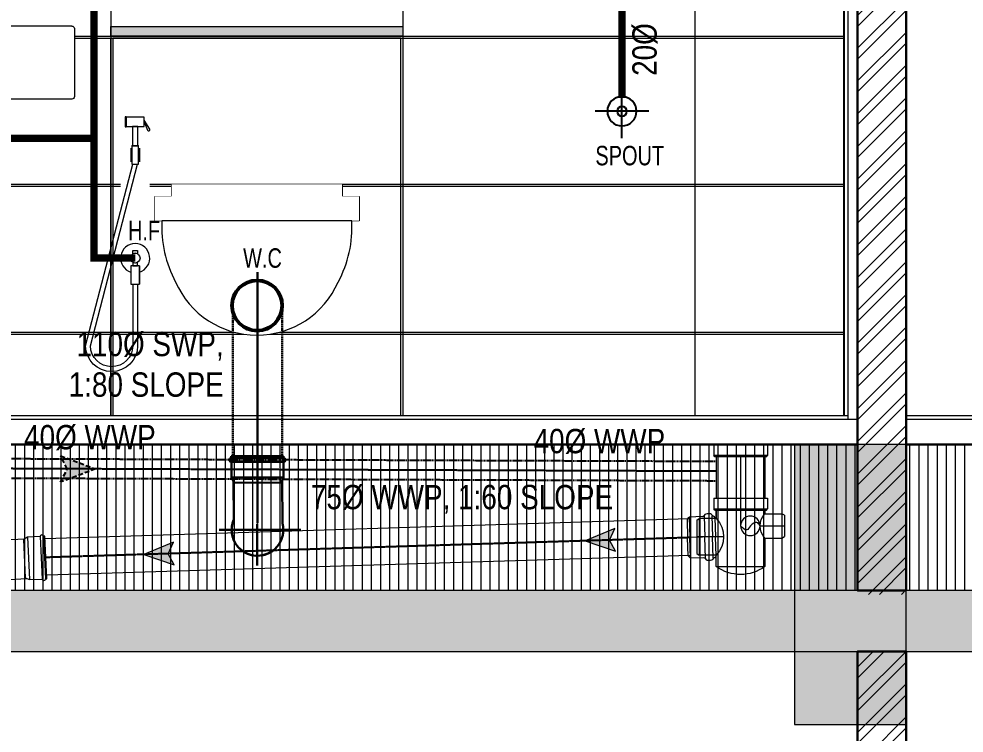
# Model space of a CAD drawing. Header units: inches. Extents: x 899679 to 12882928, y -3363313 to 527800.
# Drawn here: x 960208 to 962150, y 509402 to 510869 of the extents above; entities that cross this region are included whole.
import ezdxf

# ---------------------------------------------------------------- set-up
doc = ezdxf.new("R2010")
doc.units = ezdxf.units.IN
doc.header["$LTSCALE"] = 150
doc.linetypes.add('CENTER', pattern=[2, 1.25, -0.25, 0.25, -0.25])
doc.linetypes.add('DASHED2', pattern=[0.375, 0.25, -0.125])
for name, color, linetype, lineweight in [('FILING-MSA', 253, 'Continuous', 9), ('g-ele02', 8, 'Continuous', 9), ('g-r.c.c', 8, 'Continuous', 15), ('g-text', 8, 'Continuous', 9), ('g-wall', 8, 'Continuous', 30), ('P.FIXTURE-MSA', 8, 'Continuous', 5), ('P_SOIL WASTE PIPE', 6, 'DASHED2', 30), ('P_SW PIPE', 6, 'Continuous', 9), ('P_Water Supply Downtake pipe', 3, 'Continuous', 25), ('P_WW PIPE', 4, 'Continuous', 9), ('PLASTER', 3, 'Continuous', 9), ('TILE', 8, 'Continuous', 13), ('WALL HATCH-MSA', 251, 'Continuous', 9), ('WALL TILE', 250, 'Continuous', 13)]:
    doc.layers.add(name, color=color, linetype=linetype, lineweight=lineweight)
for name, color, linetype in [('g-sol250', 8, 'Continuous'), ('P_DETAIL', 7, 'Continuous'), ('P_WASTE WATER PIPE', 4, 'DASHED2'), ('R.C.C HATCH-MSA', 250, 'Continuous'), ('TILE SECTION', 152, 'Continuous')]:
    doc.layers.add(name, color=color, linetype=linetype)
doc.styles.add('arial unicode', font='swisscl.ttf', dxfattribs={"height": 165})
doc.styles.add('PLUMBING TEXT', font='ARIALN.TTF')

# ---------------------------------------------------------------- blocks, each defined once
blk = doc.blocks.new('fsfsfsfsf')
at = {"ltscale": 150}
for p, q in [((6903525.911338713, -4182669.833827883), (6903525.911338713, -4182707.222388279)), ((6903525.911338698, -4182669.833827883), (6903525.911338698, -4182707.222388279)), ((6903543.19951665, -4182669.833827883), (6903543.19951665, -4182707.222388279)), ((6903543.19951665, -4182669.833827883), (6903543.19951665, -4182707.222388279))]:
    blk.add_line(p, q, dxfattribs=at)
for points, elevation in [([(6903515.805462374, -4182364.032516527), (6903514.143574311, -4182364.032516527), (6903514.143574311, -4182383.947359721), (6903515.805462374, -4182383.947359721)], -1.464656958734586e-10), ([(6903515.805462374, -4182364.614938124), (6903515.805462374, -4182383.364938124), (6903553.305462374, -4182383.364938124), (6903553.305462374, -4182364.614938124)], -1.464656958734586e-10), ([(6903541.586712374, -4182423.304624787), (6903527.524212374, -4182423.304624787), (6903527.524212374, -4182460.837112012), (6903541.586712374, -4182460.837112012)], -1.464656958734586e-10), ([(6903525.911338713, -4182707.222388279), (6903543.19951665, -4182707.222388279), (6903543.19951665, -4182669.833827883), (6903525.911338713, -4182669.833827883)], -1.464656958734612e-10)]:
    blk.add_lwpolyline(points, close=True, dxfattribs=dict(at, elevation=elevation))
for points, elevation in [([(6903553.305462374, -4182370.727769198), (6903553.305462374, -4182373.989938124), (6903559.650089561, -4182391.138906641, 0.998402976621573), (6903564.515670582, -4182389.347616921)], -1.464656958734586e-10), ([(6903540.180462389, -4182383.364938124), (6903528.930462374, -4182383.364938124), (6903528.930462374, -4182421.08225534, -0.1978365937126048), (6903527.524212374, -4182423.304624787), (6903541.586712389, -4182423.304624787, -0.197836593712605), (6903540.180462389, -4182421.08225534)], -1.464656958734586e-10), ([(6903539.555427682, -4182645.410521768, 0.2679491924311229), (6903529.555427682, -4182645.410521768), (6903529.555427682, -4182638.307723727), (6903539.555427682, -4182638.307723727)], -1.464656958734612e-10), ([(6903539.555427682, -4182662.731029842, -0.2679491924311229), (6903529.555427682, -4182662.731029842), (6903529.555427682, -4182669.833827883), (6903539.555427682, -4182669.833827883)], -1.464656958734612e-10)]:
    blk.add_lwpolyline(points, format="xyb", close=True, dxfattribs=dict(at, elevation=elevation))
at = {"ltscale": 150, "elevation": -1.464656958734586e-10}
for points in [[(6903525.889771624, -4182428.042572307), (6903525.889771624, -4182456.099164492)], [(6903543.221153154, -4182428.042572307), (6903543.221153154, -4182456.099164492)]]:
    blk.add_lwpolyline(points, dxfattribs=at)
at = {"ltscale": 150, "elevation": -1.464656958734612e-10}
for points in [[(6903539.555427682, -4182707.222388279), (6903539.555427682, -4182834.323085733, -0.9906491080338486), (6903432.64851388, -4182834.322760735), (6903529.555462374, -4182460.837112012)], [(6903529.555427682, -4182707.222388279), (6903529.555427682, -4182834.323085733, -0.9884970620406486), (6903442.64851388, -4182834.322840095), (6903539.555462374, -4182460.837112012)]]:
    blk.add_lwpolyline(points, format="xyb", dxfattribs=at)
at = {"ltscale": 150}
blk.add_circle((6903534.555427682, -4182654.070775803), 9.999999999999996, dxfattribs=at)
blk.add_arc((6903534.555427682, -4182654.070775805), 30, 286.7464118093691, 253.2535881608162, dxfattribs=at)
blk = doc.blocks.new('G$C59D45CD7')
at = {"layer": 'P.FIXTURE-MSA'}
for p, q in [((150.0101719840895, -385.8778193474282, 88.75148008187213), (150.0101719878148, -268.1221806474496, 88.75148008187213)), ((209.1002830236685, -326.9999999993015, 88.75148008187213), (90.92006094823591, -326.9999999993015, 88.75148008187213))]:
    blk.add_line(p, q, dxfattribs=at)
for points in [[(11.40131890028715, 116.5135809406638), (-11.38121484592557, 116.5135809406638), (-11.38121484592557, 162.0786484330893), (11.40131890028715, 162.0786484330893)], [(-11.38121484592557, 127.9048478119075), (11.40131890028715, 127.9048478119075), (11.40131890028715, 150.6873815581203), (-11.38121484592557, 150.6873815581203)], [(11.40131890028715, 150.6873815581203), (61.40131890028715, 150.6873815581203), (61.40131890028715, 140.6873815581203), (11.40131890028715, 140.6873815581203)], [(6.401318904012442, 127.9048478119075), (6.401318904012442, 122.2092143781483), (-6.38121484592557, 122.2092143781483), (-6.38121484592557, 127.9048478119075)]]:
    blk.add_lwpolyline(points, close=True, dxfattribs=at)
at = {"layer": 'P.FIXTURE-MSA', "elevation": -1.917770475756697e-08}
blk.add_lwpolyline([(22.79270572587848, -277.0436653860379), (-22.77236176282167, -277.0436653860379), (-22.77236176282167, -376.9563341133762), (22.79270572587848, -376.9563341133762)], close=True, dxfattribs=at)
at = {"layer": 'P.FIXTURE-MSA'}
for radius in [30, 9.999999999999996]:
    blk.add_circle((150.0101719840895, -326.9999999993015, 88.75148008187213), radius, dxfattribs=at)
blk.add_wipeout([(-219.99999999580908, 0), (219.99999999580908, 0), (225, -5), (225, -144.96138476952913), (219.99999999580908, -149.9613847695291), (-219.99999999580908, -149.9613847695291), (-225, -144.96138476533818), (-225, -5)]).dxf.layer = 'P.FIXTURE-MSA'
for p, q in [((-11.38121484220028, 121.0700876824558), (-11.38121484220028, 0, -0.003540524538649948)), ((11.40131889656186, 121.0700876824558), (11.40131889656186, 0, -0.003540524538649948)), ((-220, 0), (220, 0)), ((-225, -5), (-225, -144.9613847695291)), ((225, -5), (225, -144.9613847695291)), ((-220, -149.9613847695291), (220, -149.9613847695291))]:
    blk.add_line(p, q, dxfattribs=at)
blk.add_lwpolyline([(-14.22891160100698, -277.0436653860379), (14.24925557896495, -277.0436653860379), (14.2491367161274, -149.9613861143589), (-14.22903266176581, -149.9613834246993)], close=True, dxfattribs=at)
for centre, start, end in [((-219.999999995809, -5.000000004190952), 90.00000005336085, 180), ((219.999999995809, -5.000000004190952), 0, 89.99999994663915), ((-219.999999995809, -144.9613847653382), 180, 269.9999999466392), ((219.999999995809, -144.9613847653382), 270.0000000533608, 0)]:
    blk.add_arc(centre, 5.000000004190952, start, end, dxfattribs=at)
blk = doc.blocks.new('W.C')
at = {"ltscale": 600}
for points in [[(35, 25), (385, 25), (385, 0), (35, 0)], [(0, 0), (420, 0), (420, -50.00000000011642), (0, -50.00000000011642)]]:
    blk.add_lwpolyline(points, close=True, dxfattribs=at)
blk.add_wipeout([(35, 25), (385, 25), (385, -8.981260180007666e-12), (35.00000000000003, -8.981260180007666e-12)], dxfattribs=at)
blk.add_wipeout([(0, 0), (420, 0), (420, -50.000000000132786), (0, -50.000000000132786)], dxfattribs=at)
blk.add_lwpolyline([(377.0388788436539, -176.0232526706532, 0.1382780086402478), (405.0000000001164, -50.00000000011642), (15, -50.00000000011642, 0.1383494095439285), (42.96112115541473, -176.0232526704203, 0.6529149148091681)], format="xyb", close=True, dxfattribs=at)
blk = doc.blocks.new('BC')
at = {"ltscale": 100}
for p, q in [((0, -55), (0, 55)), ((-55, 0), (55, 0))]:
    blk.add_line(p, q, dxfattribs=at)
at = {"ltscale": 150}
for radius in [30, 9.999999999999996]:
    blk.add_circle((0, 0), radius, dxfattribs=at)
blk = doc.blocks.new('G$C06062618')
at = {"layer": 'FILING-MSA'}
h = blk.add_hatch(dxfattribs=at)
h.set_pattern_fill('ANSI31', color=251, scale=150, angle=45)
h.set_pattern_definition([(90, (-1040442.354234695, -677959.6749249074), (-18.75, 0), [])])
h.paths.add_polyline_path([(2712.200000008219, 446.3413846197072), (2712.200000008219, 746.3413846195908), (550.0000000001164, 746.3413846195908), (550.0000000001164, 446.3413846194744)])
h.paths.add_polyline_path([(3262.200000008219, 446.3413846197072), (3262.200000008219, 746.3413846195908), (2812.200000008219, 746.3413846195908), (2812.200000008219, 446.3413846197072)])
at = {"layer": 'g-sol250'}
h = blk.add_hatch(color=251, dxfattribs=at)
h.dxf.hatch_style = 1
h.paths.add_polyline_path([(1778.000000155182, 1585.403884620348), (1178.000000649015, 1585.403884620348), (1178.000000649015, 1605.403884620348), (1778.000000155182, 1605.403884620348)])
at = {"layer": 'R.C.C HATCH-MSA'}
h = blk.add_hatch(color=251, dxfattribs=at)
h.dxf.hatch_style = 1
h.paths.add_polyline_path([(3262.200000008219, 446.3413846197072), (0, 446.3413846194744), (0, 321.341384619358), (3262.200000008219, 321.3413846194744)])
h.paths.add_polyline_path([(2812.200000008219, 3271.341384619474), (2812.200000008219, 3396.341384619591), (0, 3396.341384619474), (0, 3271.341384619358)])
h = blk.add_hatch(color=251, dxfattribs=at)
h.dxf.hatch_style = 1
h.paths.add_polyline_path([(449.9999998986023, 171.3413846197072), (679.9999998986023, 171.3413846197072), (679.9999998986023, 746.3413846199401), (449.9999998986023, 746.3413846199401)])
h.paths.add_polyline_path([(2582.200000008335, 171.3413846197072), (2812.200000008219, 171.3413846197072), (2812.200000008219, 746.3413846199401), (2582.200000008335, 746.3413846199401)])
at = {"layer": 'WALL HATCH-MSA'}
h = blk.add_hatch(dxfattribs=at)
h.set_pattern_fill('ANSI32', color=251, scale=5)
h.set_pattern_definition([(45, (-959219.1419552974, -541501.5492170983), (-33.67596045400933, 33.67596045400933), []), (45, (-959196.6913052974, -541501.5492170983), (-33.67596045400933, 33.67596045400933), [])])
h.paths.add_polyline_path([(550.0000000001164, 438.4038846200565), (550.0000000001164, 3121.341384619707), (450, 3121.341384619707), (450, 438.4038846200565)])
h.paths.add_polyline_path([(2812.200000008219, 438.4038846200565), (2812.200000008219, 3121.341384619707), (2712.200000008219, 3121.341384619707), (2712.200000008219, 438.4038846200565)])
h = blk.add_hatch(dxfattribs=at)
h.set_pattern_fill('ANSI32', color=251, scale=5)
h.set_pattern_definition([(45, (-959219.1419552974, -541493.6117170987), (-33.67596045400933, 33.67596045400933), []), (45, (-959196.6913052974, -541493.6117170987), (-33.67596045400933, 33.67596045400933), [])])
h.paths.add_polyline_path([(450, 100.0000000001164), (550.0000000001164, 100.0000000001164), (550.0000000001164, 321.341384619358), (450, 321.341384619358)])
h.paths.add_polyline_path([(2712.200000008103, 100.0000000004657), (2812.200000008219, 100.0000000004657), (2812.200000008219, 321.3413846194744), (2712.200000008219, 321.3413846194744)])
at = {"layer": 'g-ele02', "color": 251}
for points in [[(1177.999999898369, 2497.341384620406), (1178, 806.3413846195908)], [(1778.000000000931, 1885.341384602245), (1778, 806.3413846195908)]]:
    blk.add_lwpolyline(points, dxfattribs=at)
at = {"layer": 'g-r.c.c', "color": 251}
blk.add_lwpolyline([(2582.200000008335, 171.3413846197072), (2812.200000008219, 171.3413846197072), (2812.200000008219, 746.3413846199401), (2582.200000008335, 746.3413846199401)], close=True, dxfattribs=at)
for points in [[(3262.200000008219, 446.3413846197072), (0, 446.3413846194744)], [(0, 321.341384619358), (3262.200000008219, 321.3413846194744)]]:
    blk.add_lwpolyline(points, dxfattribs=at)
at = {"layer": 'g-wall', "color": 251}
for p, q in [((550, 746.3413846195908), (2712.200000008219, 746.3413846195908)), ((2812.200000008219, 746.3413846195908), (3262.200000008219, 746.3413846195908))]:
    blk.add_line(p, q, dxfattribs=at)
blk.add_lwpolyline([(2812.200000008219, 446.3413846195908), (2812.200000008219, 3121.341384619707), (2712.200000008219, 3121.341384619707), (2712.200000008219, 446.3413846195908)], close=True, dxfattribs=at)
blk.add_lwpolyline([(2812.200000008219, 100), (2812.200000008219, 321.3413846194744), (2712.200000008219, 321.3413846194744), (2712.200000008219, 100)], dxfattribs=at)
at = {"layer": 'PLASTER', "color": 251}
blk.add_lwpolyline([(570, 798.3413846195908), (570, 3101.341384619707), (699.9999998983694, 3101.341384619707), (699.9999998983694, 3251.341384619358), (2562.200000008103, 3251.341384619358), (2562.200000008103, 3101.341384619707), (2692.200000008219, 3101.341384619707), (2692.200000008103, 798.3413846195908)], dxfattribs=at)
at = {"layer": 'TILE', "color": 251}
for p, q in [((550, 798.3413846195908), (2712.200000008219, 798.3413846195908)), ((570, 806.3413846195908), (2692.200000008103, 806.3413846195908)), ((2812.200000008219, 806.3413846195908), (3262.200000008219, 806.3413846195908)), ((2812.200000008219, 798.3413846195908), (3262.200000008219, 798.3413846195908))]:
    blk.add_line(p, q, dxfattribs=at)
at = {"layer": 'TILE SECTION', "color": 251}
blk.add_lwpolyline([(2684.200000008103, 3101.341384619707), (2684.200000008103, 806.3413846195908)], dxfattribs=at)
at = {"layer": 'WALL TILE', "color": 251}
for p, q in [((900.7098743317183, 1281.341384619358), (1197.933649463812, 1281.341384619358)), ((900.7098743317183, 1277.341384619474), (1197.950353437802, 1277.341384619474)), ((1257.799643324921, 1277.341384619474), (2684.200000008103, 1277.341384619242)), ((1257.816347298911, 1281.341384619358), (2684.200000008103, 1281.341384619358)), ((578, 977.3413846194744), (1431.17827026837, 977.3413846194744)), ((578, 973.3413846194744), (1450.376955577056, 973.3413846194744)), ((1505.498043011525, 973.3413846194744), (2684.200000008103, 973.3413846194744)), ((1524.69672832021, 977.3413846194744), (2684.200000008103, 977.3413846194744))]:
    blk.add_line(p, q, dxfattribs=at)
for points in [[(2378, 3101.341384619707), (2378, 806.3413846195908)], [(1178.000000454485, 806.3413846198237), (1178.000000454485, 1581.341384619416), (1778.000000454485, 1581.341384619533), (1777.999999996042, 806.3413846199401)], [(1773.999999960652, 806.3413846199401), (1773.999999960535, 1581.341384647938), (1182.000000454369, 1581.341384591011), (1182.000000454485, 806.3413846198237)]]:
    blk.add_lwpolyline(points, dxfattribs=at)
blk.add_lwpolyline([(1778.000000155182, 1585.403884620348), (1178.000000649015, 1585.403884620348), (1178.000000649015, 1605.403884620348), (1778.000000155182, 1605.403884620348)], close=True, dxfattribs=at)
at = {"color": 251, "xscale": -1}
blk.add_blockref('BC', (2228.037970536156, 1431.341384619416, 1.198227458642251e-07), dxfattribs=at)
at = {"layer": 'P.FIXTURE-MSA', "color": 251}
blk.add_blockref('fsfsfsfsf', (-6902306.6804293, 4183783.537160425), dxfattribs=at)
at = {"layer": 'g-text', "color": 251, "style": 'arial unicode'}
for s, p in [('SPOUT', (2173.460441835457, 1320.196328571532, -123174.484352471)), ('H.F', (1213.148057579412, 1166.185710339807, -246348.9687063327))]:
    blk.add_text(s, height=40, dxfattribs=at).set_placement(p)
at = {"layer": 'g-text', "color": 251, "insert": (1449.695454137516, 1129.402542170952, -123174.484352471), "char_height": 40, "width": 128.2178765913291, "attachment_point": 4, "style": 'arial unicode'}
blk.add_mtext('W.C', dxfattribs=at)
at = {"layer": 'P.FIXTURE-MSA', "color": 251, "xscale": -1}
blk.add_blockref('G$C59D45CD7', (877.9375125688966, 1606.34138461994, -0.003712768656019216), dxfattribs=at)
at = {"layer": 'P.FIXTURE-MSA', "color": 251}
blk.add_blockref('W.C', (1267.937499294756, 1256.333166207187, -4.920877428523287e-08), dxfattribs=at)
at = {"layer": 'WALL TILE', "color": 251}
for p, q in [((1102.937512568897, 1585.341384619474), (2684.200000008103, 1585.341384619474)), ((1102.937512568897, 1581.341384619474), (2684.200000008103, 1581.341384619474))]:
    blk.add_line(p, q, dxfattribs=at)
blk = doc.blocks.new('A$C57897967')
at = {"layer": 'P_SOIL WASTE PIPE', "linetype": 'ByBlock', "ltscale": 5}
for radius in [53.12221357296221, 50]:
    blk.add_circle((-0.4002568989526481, 86.6120165186003), radius, dxfattribs=at)
blk = doc.blocks.new('A$Cbf753517')
at = {"layer": 'P_SOIL WASTE PIPE', "linetype": 'Continuous'}
for p, q in [((-53.58713903278112, -3.540028251707554), (-53.58589017949998, 0)), ((-53.58589017949998, 0), (53.58589017949998, 0)), ((53.58589017949998, 0), (53.58462798967957, -3.577836378011853)), ((-53.60138783976436, -43.63277166662738), (-53.59005374647677, -11.80214210646227)), ((53.28008406981826, -11.83984382264316), (-53.59005374461412, -11.80214210599661)), ((53.58462798967957, -3.577836378011853), (-53.58713903278112, -3.540028251707554)), ((53.28008406981826, -11.83984382264316), (53.26885156147182, -43.67976607754827)), ((-49.07361497730017, -54.3802882945165), (-53.60138783976436, -43.63277166662738)), ((53.26885156147182, -43.67976607754827), (-53.60138783976436, -43.63277166662738)), ((47.72824918106198, -54.4228553045541), (-49.07361497730017, -54.3802882945165)), ((53.26885156147182, -43.67976607754827), (47.72823049500585, -54.42275758087635))]:
    blk.add_line(p, q, dxfattribs=at)
at = {"layer": 'P_SOIL WASTE PIPE', "linetype": 'Continuous', "ltscale": 200}
for p, q in [((-51.39473702199757, -137.1525708409026, 0.0010402813495954), (-50.70014517009258, -50.51941434573382, 0.0010402813495954)), ((48.66030143201351, -130.6887593548745, 0.0010402813495954), (49.29614785127342, -51.38264301326126, 0.0010402813495954))]:
    blk.add_line(p, q, dxfattribs=at)
at = {"layer": 'P_SOIL WASTE PIPE', "linetype": 'CENTER', "ltscale": 0.005}
blk.add_line((-89.12750676460564, -151.6564473994076, 0.0008588131090758), (78.66382125392556, -151.656447398942, 0.0008588131090758), dxfattribs=at)
at = {"layer": 'P_SOIL WASTE PIPE', "linetype": 'Continuous', "ltscale": 5}
blk.add_arc((-0.2343895379453897, -151.4560116953216), 53.1222135729622, 164.380038630372, 23.01259635643214, dxfattribs=at)
at = {"layer": 'P_SOIL WASTE PIPE', "linetype": 'Continuous', "extrusion": (0, 0, -1)}
for centre, major_axis, ratio, start_param, end_param in [((-53.48583296313882, -7.671121432445943), (2.922002206702007, 2.922002206702007), 0.99999999933997, 2.381417960892846, 5.473269233982069), ((53.17354830168188, -7.699300249572843), (2.928775423566282, 2.928775423566283), 0.9999999993896216, -0.685985771230711, 2.330470266442143)]:
    blk.add_ellipse(centre, major_axis=major_axis, ratio=ratio, start_param=start_param, end_param=end_param, dxfattribs=at)
blk = doc.blocks.new('ARR')
at = {"ltscale": 0.025}
h = blk.add_hatch(color=256, dxfattribs=at)
edge = h.paths.add_edge_path()
edge.add_line((248.5438484465703, 93.94263017456979), (-2.328306436538696e-08, -1.164153218269348e-08))
edge.add_line((0, 0), (248.5438484698534, -93.94263018621132))
edge.add_line((248.5438484465703, -93.94263019785285), (199.9999999767169, -1.164153218269348e-08))
edge.add_line((200, 0), (248.5438484698534, 93.94263018621132))
at = {"color": 7, "linetype": 'Continuous', "ltscale": 0.025}
blk.add_lwpolyline([(248.5438484465703, 93.94263017456979), (0, 0), (248.5438484465703, -93.94263019785285), (200, 0)], close=True, dxfattribs=at)
blk = doc.blocks.new('PIPE POINT 110 DIA')
at = {"linetype": 'ByBlock'}
for p, q in [((0, 54.99999478785321), (7.05129552190192, 62.05127454921603)), ((7.05129552190192, 62.05127454921603), (7.05129552190192, 0)), ((46.54178667184897, 62.05127454921603), (7.05129552190192, 62.05127454921603)), ((52.1794817908667, 63.32050564233214), (52.1794817908667, 0)), ((75.30769748031162, 63.46153365354985), (75.30769748031162, 0)), ((84.19229411357082, 57.25640620291233), (84.19229411357082, 0)), ((0, 54.99999478785321), (0, 0)), ((0, -54.99999470449984), (0, 0)), ((84.19229411357082, 0), (5.923092441400513, 0)), ((7.05129552190192, -62.05127446632832), (7.05129552190192, 0)), ((52.1794817908667, -63.3205055585131), (52.1794817908667, 0)), ((75.30769748031162, -63.46153357019648), (75.30769748031162, 0)), ((84.19229411357082, -57.2564061190933), (84.19229411357082, 0)), ((0, -54.99999470449984), (7.05129552190192, -62.05127446632832)), ((46.54178667184897, -62.05127446632832), (7.05129552190192, -62.05127446632832))]:
    blk.add_line(p, q, dxfattribs=at)
for points in [[(57.32247560960241, 69.23121006181464), (57.39646750804968, 69.2431042441167)], [(57.32247560960241, -69.2312099779956), (57.39646750804968, -69.24310416029766)]]:
    blk.add_lwpolyline(points, dxfattribs=at)
for centre, radius, start, end in [((46.01009992952459, 69.14533448871225), 7.114006597965954, 274.2872227746224, 329.9290583131579), ((58.4728069123812, 62.1716663655825), 7.153561057118818, 99.28524965606297, 151.4397545394826), ((64.0975991555024, 30.32849849015474), 39.48717611947826, 80.23509624930898, 99.76904562206585), ((69.58972714049742, 62.19230256136507), 7.153561057118818, 28.29022441599307, 80.44475574221835), ((82.17755419248715, 68.98466846812516), 7.153561057118818, 208.4122202296861, 256.4146394501494), ((79.25639775535092, 57.25640620291233), 4.935897014934782, 359.9999906885312, 75.43306430662633), ((46.01009992952459, -69.14533440489322), 7.114006597965954, 30.07093665703234, 85.71277136599119), ((58.4728069123812, -62.17166628222913), 7.153561057118818, 208.5602440934873, 260.7147489651453), ((64.0975991555024, -30.32849840633571), 39.48717611947826, 260.2309393523956, 279.7649115340353), ((69.58972714049742, -62.19230247754604), 7.153561057118818, 279.555252049801, 331.7097705853196), ((82.17755419248715, -68.9846683847718), 7.153561057118818, 103.5853455218095, 151.5877784079291), ((79.25639775535092, -57.2564061190933), 4.935897014934782, 284.5669443355014, 1.79826074241736e-05)]:
    blk.add_arc(centre, radius, start, end, dxfattribs=at)
blk = doc.blocks.new('A$Cc32bf1a5')
at = {"layer": 'P_WW PIPE'}
for p, q in [((-55, 4.656612873077393e-10), (55, -4.656612873077393e-10)), ((-55, 0), (-55, -22.1388817508705)), ((55, -4.656612873077393e-10), (55, -22.13888175133616)), ((-55, -22.13888174993917), (55, -22.13888175133616)), ((-53.19999999925494, -25.1388817508705), (-55, -22.13888175180182)), ((-53.19999999925494, -25.13888174993917), (53.19999999925494, -25.13888175133616)), ((-50, -25.13888174993917), (-50, -109.9193168597994)), ((0, -25.1388817508705), (0, -165.4621867295355)), ((50, -25.1388817508705), (50, -109.9193168581114)), ((53.19999999925494, -25.13888175133616), (55, -22.13888175133616)), ((54.99999999988358, -109.9193168580532), (-55.00000000011642, -109.9193168599159)), ((-55.00000000011642, -109.9193168599159), (-55.00000000011642, -132.0581986103207)), ((54.99999999988358, -109.9193168580532), (54.99999999988358, -132.0581986089237)), ((54.99999999988358, -132.0581986089237), (-55.00000000011642, -132.0581986103207)), ((-53.19999999937136, -135.0581986103207), (-55.00000000011642, -132.0581986103207)), ((53.19999999913853, -135.0581986089237), (-53.19999999937136, -135.0581986103207)), ((-49.99999999825377, -135.0581986103207), (-49.99999999825377, -142.058198609855)), ((50.00000000174623, -152.0581986089237), (50.00000000174623, -135.0581986089237)), ((49.99999999429565, -135.0581986089237), (49.99999999429565, -152.058198615443)), ((53.19999999913853, -135.0581986089237), (54.99999999988358, -132.0581986103207)), ((-89.99999999825377, -145.058198609855), (-84.99999999825377, -142.058198609855)), ((-89.99999999825377, -145.058198609855), (-89.99999999452848, -189.058198609855)), ((-84.99999999825377, -142.0581986093894), (-84.99999999452848, -192.0581986093894)), ((-49.99999999825377, -142.058198609855), (-84.99999999825377, -142.058198609855)), ((50.00000000174623, -152.0581986089237), (85.00000000174623, -152.0581986089237)), ((85.00000000174623, -152.0581986093894), (85.00000000733417, -227.0581986093894)), ((90.00000000174623, -155.0581986089237), (85.00000000174623, -152.0581986089237)), ((90.00000000174623, -155.0581986089237), (90.00000000733417, -224.0581986093894)), ((-39.99999999825377, -167.058198609855), (-89.99999999639113, -167.058198609855)), ((-84.99999999452848, -192.0581986093894), (-89.99999999452848, -189.058198609855)), ((-49.99999999825377, -192.058198609855), (-84.99999999452848, -192.058198609855)), ((-49.99999999825377, -192.058198609855), (-49.99999999825377, -250.5241555436514)), ((35.00000000174623, -189.5581986089237), (90.00000000360887, -189.5581986089237)), ((50.00000000174623, -250.5241555422544), (50.00000000174623, -227.0581986089237)), ((50.00000000174623, -227.0581986089237), (85.00000000733417, -227.0581986089237)), ((90.00000000733417, -224.0581986089237), (85.00000000733417, -227.0581986093894)), ((50.00000000174623, -250.5241555422544), (-49.9999999665888, -250.5241555743851))]:
    blk.add_line(p, q, dxfattribs=at)
blk.add_circle((-19.99999999825377, -167.058198609855), 20, dxfattribs=at)
for centre, radius, start, end in [((-76.24999999825377, -167.058198609855), 36.25000000000163, 316.3971810952625, 43.60281890473754), ((89.37500000174623, -189.5581986089237), 54.37499999999994, 136.3971810952625, 223.6028189047375), ((-3.841705620288849e-09, -182.4797295285389), 84.43958734555835, 233.6910315834699, 306.3089684165301)]:
    blk.add_arc(centre, radius, start, end, dxfattribs=at)
blk.add_spline([(-39.99999999825377, -167.058198609855), (-33.49999999825377, -160.0308622596785), (-20.49999999825377, -167.058198609855), (-12.49999999825377, -175.5308622596785), (1.746229827404022e-09, -167.058198609855)], degree=3, dxfattribs=at)
at = {"layer": 'P_WW PIPE', "xscale": -0.6818181818181818, "yscale": 0.6818181818181818, "zscale": 0.6818181818181818, "rotation": 358.233084483686}
blk.add_blockref('PIPE POINT 110 DIA', (108.993117537233, -191.3281658771448), dxfattribs=at)
blk = doc.blocks.new('A$C7e0736f4')
at = {"layer": 'P_WW PIPE', "extrusion": (-4.052898231871564e-09, -1.31381695420713e-07, 0.9999999999999913)}
for p, q in [((-2.035345552721992, -43.79573164216708, -5.762206523731463e-06), (2.035345552721992, 43.79573164216708, 5.762206523731463e-06)), ((4.959462187835015, 43.6588035839959, 5.756067830439938e-06), (0.8578710188157856, -43.93121273949509, -5.76828034766596e-06)), ((2.035345552721992, 43.79573164216708, 5.762206523731463e-06), (4.959462187835015, 43.6588035839959, 5.756067830439938e-06)), ((11.70043089333922, 43.09608523047063, 5.709457399251184e-06), (7.610383433988318, -44.24741367541719, -5.782456117092081e-06)), ((11.70043089333922, 43.09608523047063, 5.709457399251184e-06), (37.72276296385098, 41.87753348366823, 5.65482786843797e-06)), ((37.72276296385098, 41.87753348366823, 5.65482786843797e-06), (33.62511672987603, -45.46569548593834, -5.837080980280604e-06)), ((37.72276296385098, 41.87753348366823, 5.65482786843797e-06), (46.29255797760561, 36.94113600195851, 5.041008105079504e-06)), ((46.29263855691534, 36.9411475622328, 5.041009950468693e-06), (42.58103655884042, -42.17336956842337, -5.368232187723019e-06)), ((108.6601406072732, 34.80611615756061, 0.0008561525610761428), (43.86742726294324, 38.33806663390715, 0.0008563539964445103)), ((0.8578710188157856, -43.93121273949509, -5.76828034766596e-06), (-2.035345552721992, -43.79573164216708, -5.762206523731463e-06)), ((33.62511672987603, -45.46569548593834, -5.837080980280604e-06), (7.610383434337564, -44.24741367693059, -5.782456117293156e-06)), ((42.58103655884042, -42.17336956842337, -5.368232187723019e-06), (33.62511672987603, -45.46569548593834, -5.837080980280604e-06)), ((110.1426348872483, -47.2143502155086, 0.0008453825815432918), (39.36376518791076, -43.35608514904743, 0.000845602627393253))]:
    blk.add_line(p, q, dxfattribs=at)
blk.add_arc((123.7760492152302, -5.944299517548694), 43.46362928696909, 251.7192116922743, 110.3517694135216, dxfattribs=at)
at = {"layer": 'P_WW PIPE', "extrusion": (-4.05289823187158e-09, -1.31381695420713e-07, 0.9999999999999913)}
blk.add_arc((123.7760492148809, -5.944299517490486), 43.46362928707624, 251.7192116859408, 110.351769406108, dxfattribs=at)
at = {"layer": 'P_WW PIPE', "extrusion": (4.052898231871554e-09, 1.31381695420713e-07, -0.9999999999999913)}
blk.add_ellipse((8.31231936486438, 43.16628328117076, 5.704948466944369e-06), major_axis=(-2.282443980080421, 2.504930534406176, 3.198515073501851e-07), ratio=0.9999999993896215, start_param=-0.685985771230711, end_param=2.330470266442143, dxfattribs=at)
at = {"layer": 'P_WW PIPE', "extrusion": (4.052898231871514e-09, 1.31381695420713e-07, -0.9999999999999913)}
blk.add_ellipse((4.238060105592012, -44.00532606820343, -5.764317920072886e-06), major_axis=(-2.277165498182065, 2.49913752016447, 3.191118044674662e-07), ratio=0.99999999933997, start_param=2.381417960892846, end_param=5.473269233982069, dxfattribs=at)
blk = doc.blocks.new('WASTE WATER ARROW')
at = {"layer": 'P_WASTE WATER PIPE', "ltscale": 0.025}
blk.add_hatch(color=256, dxfattribs=at).paths.add_polyline_path([(481737.1594822454, -256822.5249126543), (481729.9226960876, -256825.2602156197), (481737.1594822454, -256827.9955185851), (481735.74604372, -256825.2602156197)])
at = {"layer": 'P_WASTE WATER PIPE', "color": 7, "linetype": 'ByBlock', "ltscale": 0.025}
blk.add_lwpolyline([(481737.1594822454, -256822.5249126543), (481729.9226960876, -256825.2602156197), (481737.1594822454, -256827.9955185851), (481735.74604372, -256825.2602156197)], close=True, dxfattribs=at)

msp = doc.modelspace()

# ---------------------------------------------------------------- block references
at = {"color": 1}
msp.add_blockref('G$C06062618', (959219.1419552974, 509248.3212169724), dxfattribs=at)

# ---------------------------------------------------------------- next in the draw order: linework, layer by layer
at = {"layer": 'P_SOIL WASTE PIPE', "linetype": 'CENTER', "ltscale": 0.005}
msp.add_line((960698.2933971137, 510348.8060396444, 0.001040281349595281), (960697.9505614713, 509746.2526292028, 0.002017235692082581), dxfattribs=at)
at = {"layer": 'P_SOIL WASTE PIPE', "ltscale": 0.07}
for p, q in [((960647.9920712467, 510266.2870930312, 0.001040281349595281), (960647.9920712467, 509970.7747162841, 0.00286736582916818)), ((960748.8266020417, 510266.2870930312, 0.001040281349595281), (960748.8266020417, 509970.7747162841, 0.00286736582916818))]:
    msp.add_line(p, q, dxfattribs=at)
at = {"layer": 'P_SOIL WASTE PIPE'}
msp.add_arc((960698.3126976155, 509819.3186496375, 0.001653205249109411), 53.12221357309318, 156.9874036542028, 15.61996137268121, dxfattribs=at)
at = {"layer": 'P_WASTE WATER PIPE', "color": 252, "linetype": 'CENTER', "ltscale": 0.005}
msp.add_line((961586.7877591031, 509803.4826744871, -3.961746763801714e-08), (960263.5688990428, 509762.663657831, -3.961746763801714e-08), dxfattribs=at)
at = {"layer": 'P_WASTE WATER PIPE', "ltscale": 0.05, "elevation": 0.0001418733082409804}
for points in [[(961640.9754610603, 509959.7307822015), (960159.1105257017, 509965.2917067796)], [(961640.9754610603, 509919.7364148072), (960159.0964167234, 509925.2983921493)]]:
    msp.add_lwpolyline(points, dxfattribs=at)
at = {"layer": 'P_WASTE WATER PIPE', "color": 252, "linetype": 'CENTER', "ltscale": 0.005, "elevation": 0.0001418733082409804}
msp.add_lwpolyline([(961640.9754610603, 509939.7289949033), (960159.1034686477, 509945.2877817262)], dxfattribs=at)
at = {"layer": 'P_Water Supply Downtake pipe', "ltscale": 20, "const_width": 15, "elevation": 0.0002391760833704122}
msp.add_lwpolyline([(960362.6291708522, 511392.6574603325), (960362.6291708522, 510623.9381956448), (959947.0692958772, 510623.9381956448), (959947.0692958804, 510527.6626015949)], dxfattribs=at)
at = {"layer": 'P_Water Supply Downtake pipe', "color": 11, "linetype": 'Continuous', "ltscale": 0.5, "const_width": 15, "elevation": 5.680778764616257e-07}
msp.add_lwpolyline([(961447.3004839624, 510953.6622819992), (961447.3004839624, 510706.8267762031)], dxfattribs=at)
at = {"layer": 'P_Water Supply Downtake pipe', "ltscale": 20, "const_width": 15}
msp.add_lwpolyline([(960447.0169536788, 510377.7876015939), (960362.6291708522, 510377.7876015939), (960362.6291708522, 510623.9381956448)], dxfattribs=at)
at = {"layer": 'P_WW PIPE'}
for p, q in [((961584.2678375544, 509841.8577954128, 6.216786626225105e-05), (960261.784414469, 509801.0614657167, 6.216786626225105e-05)), ((961586.5803579765, 509766.89345556, 6.216786626225105e-05), (960265.2666007534, 509726.1332080371, 6.216786626225105e-05))]:
    msp.add_line(p, q, dxfattribs=at)

# ---------------------------------------------------------------- next in the draw order: block references
at = {"layer": 'P_DETAIL', "ltscale": 10, "xscale": -1}
msp.add_blockref('A$C57897967', (960697.2090703249, 510193.7733152341), dxfattribs=at)
at = {"layer": 'P_SOIL WASTE PIPE', "color": 2, "xscale": -1}
msp.add_blockref('A$Cbf753517', (960698.0783080775, 509970.7746613328, 0.001653205249109411), dxfattribs=at)
at = {"layer": 'P_WASTE WATER PIPE', "color": 1, "xscale": -1}
for name, p in [('A$Cc32bf1a5', (961690.9754610603, 509994.6626015921, -3.961746763799912e-08)), ('A$C7e0736f4', (960263.5688990428, 509762.663657831, -3.961746763801714e-08))]:
    msp.add_blockref(name, p, dxfattribs=at)
at = {"layer": 'P_WASTE WATER PIPE', "ltscale": 0.05, "xscale": -9.924111691501553, "yscale": 9.924111691501553, "zscale": 9.924111691501553}
msp.add_blockref('WASTE WATER ARROW', (5741106.908964431, 3058707.08168637, 0.0001418733082409804), dxfattribs=at)
at = {"layer": 'P_WW PIPE', "xscale": 0.25, "yscale": 0.25, "zscale": 0.25, "rotation": 1.766915516314042}
for p in [(961371.2708869281, 509796.8343511746, -3.961746763800359e-08), (960464.6105860225, 509768.8654466787, -3.961746763801714e-08)]:
    msp.add_blockref('ARR', p, dxfattribs=at)

# ---------------------------------------------------------------- next in the draw order: texts
at = {"layer": 'P_SW PIPE', "insert": (960628.8426881861, 510226.323985189), "char_height": 50, "width": 640.0190995909273, "attachment_point": 3, "style": 'PLUMBING TEXT'}
msp.add_mtext('110Ø SWP, \\P1:80 SLOPE', dxfattribs=at)
at = {"layer": 'P_Water Supply Downtake pipe', "color": 11, "linetype": 'Continuous', "ltscale": 0.5, "style": 'PLUMBING TEXT'}
msp.add_text('20%%C', height=50, rotation=90, dxfattribs=at).set_placement((961518.4898669872, 510752.316152506, -0.0002772036688619096))
at = {"layer": 'P_WW PIPE', "lineweight": 30, "char_height": 50, "width": 623.9432128240051, "attachment_point": 3, "style": 'PLUMBING TEXT'}
for s, insert in [('40Ø WWP', (960489.2586018506, 510034.8869258169)), ('40Ø WWP', (961536.0357681054, 510026.8869258169)), ('75Ø WWP, 1:60 SLOPE', (961428.8989990613, 509911.7540538955))]:
    msp.add_mtext(s, dxfattribs=dict(at, insert=insert))

doc.saveas('drawing.dxf')
